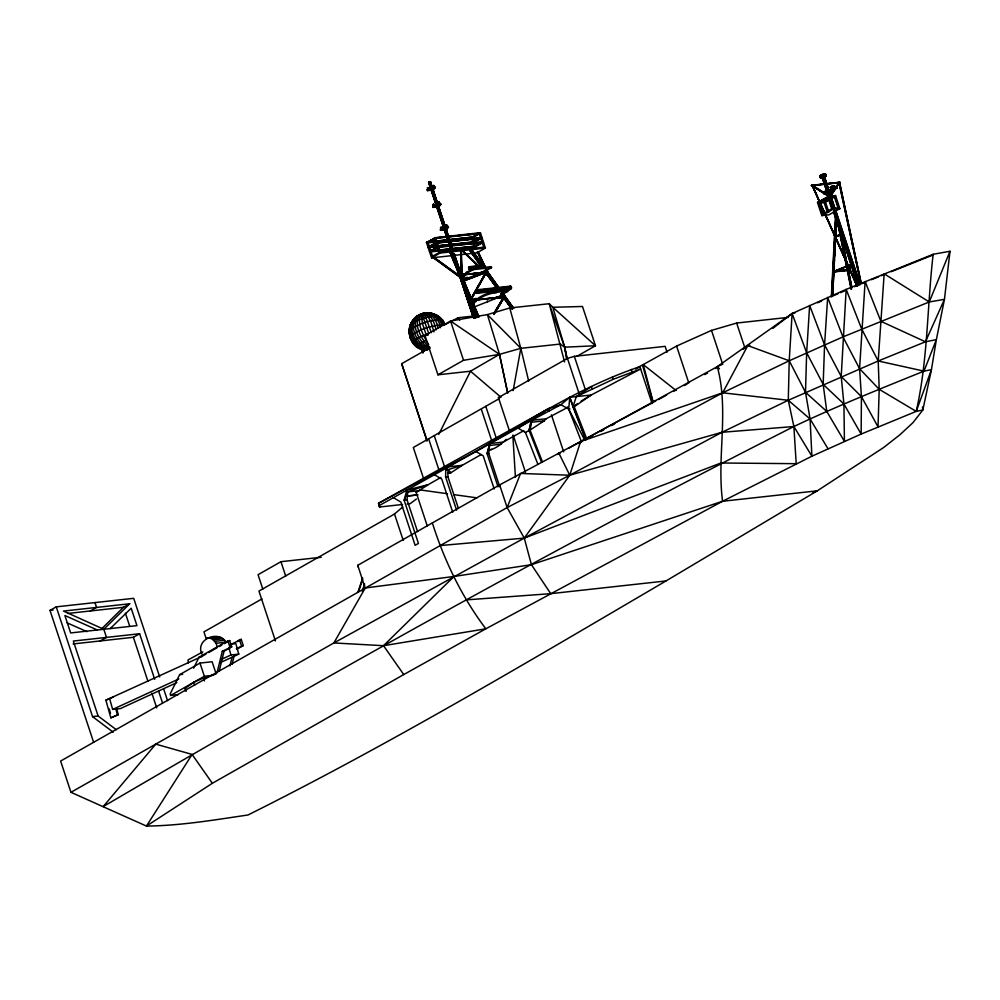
<?xml version="1.0" encoding="UTF-8"?>
<svg xmlns="http://www.w3.org/2000/svg" width="1000" height="1000" viewBox="0 0 1000 1000"><rect width="100%" height="100%" fill="white"/><g stroke="black" fill="none" stroke-linecap="round" stroke-linejoin="round"><path stroke-width="1.5" d="M469.1 301.613L468.45 302.025L468.55 301.262M458.4 508.413L447.9 476.7L448.013 469.65L462.287 465.3L481.25 454.525M722.837 364.075L717.3 366.637C729.212 410.613 716.712 456.488 722.562 501.262L485.825 628.812L403.75 674.562L212.35 783.288L146.45 826.075L70.95 792.312L60.613 761.05L507.137 507.575L569.763 475.213L722.663 392.812L789.225 360.763L842.95 336.9L929.262 301.962L944.45 299.35L950 251.262L933.162 254.275L846.175 289.413L792.113 313.512L717.3 366.637L568.425 448.375M456.575 510.112L445.6 476.95L445.75 469.9L448.263 466.85L462.287 465.3L451.037 472.7L448.55 473.1M470.812 301.012L468.975 301.462M470.487 300.587L468.713 301.6M839.05 182.925L839.7 182.087L830.1 197.2M835.375 239.188L834.325 256.25L836.575 218.975L832.688 295.012L834.375 259.35L833.512 274.862M836.3 220.575L835.537 236.088L836.3 220.575L835.525 234.537M831.363 296.488L835.475 217.35L836.675 217.425M831.7 296.45L835.75 217.338M832.85 277.95L831.975 295.012L833.138 277.925M833.012 274.85L833.812 259.337M833.962 256.238L834.837 239.175M835.075 234.525L835.875 219.013M832.087 296.462L836.137 217.362M832.412 294.938L836.388 217.375M832.475 295.025L833.35 277.962M468 273.888L460.4 274.45L460.525 275.188M485.812 272.188L460.562 275.113M812.087 185.075L811.637 185.875L812.062 185.05L829.087 195.837M833.112 271.812L847.875 270.188M839.85 182.525L811.438 185.562L839.8 182.675M847.613 270.287L851.787 265.325M833.3 274.862L836.587 218.988M478.225 251.812L489.062 275.138M486.3 271.275L488.3 275.512L488.738 274.887M483.95 270.7L488.537 275.212M417.562 531.613L407.075 499.888L407.725 491.9L406.8 490.112L428.013 484.762L440.85 477.475M499.712 486.65L488.75 453.488L489.725 443.575C537.875 414.675 586.325 384.637 639.888 366.688L635.775 368.85M542.45 461.838L530.125 430.325L531.725 420.325L548.587 408.6L560.887 404.712L569.775 397.287L591.2 395.025L640.638 368.988L613.112 379.338L576.275 396.662L572.95 406.85L585.837 439.8M933.162 254.275C927.087 306.637 927.975 359.862 916.225 411.388L861.137 434.075L811.888 456.2L722.562 501.262L531.425 564.688L454 576.462L365.262 587.975L333.875 642.95L70.95 792.312M432.463 257.175L432.875 256.55L462.225 277.938M585.875 439.613L569.775 397.287L568.713 409.1L581.587 442.05M847.35 270.038L851.413 265.025M461.9 278.425L432.45 256.988L461.725 278.538M412.575 342.587L416.925 338.425L428.675 333.438L422 313.863C405.238 318.363 404.925 345.625 422.638 349.712L417.013 347.05L412.575 342.587L414.825 343.612M427.788 313.425C418.888 311.537 408.562 322.25 409 331.8L410.275 338L409.075 331.163C417.9 323.65 431.075 319.137 442.638 320.188L444.975 324.513M433.562 314.462C430.763 310.963 423.462 313.975 419.525 314.8C413.05 325.475 421.737 338.55 428.363 347.163L429.688 346.6M442.425 322.062L442.987 320.675L438.537 316.225C433.088 312.462 426.4 312.75 420.3 314.475C417 324.8 423.55 335.938 428.688 344.712C426.337 345.662 418.425 348.7 424.312 351.05M432.812 256.663L462.238 277.887M485.138 268.175L477.65 251.562L488.9 274.925M468.475 267.562L469.4 269.025L470.575 267.288L468.787 267.188L472.688 267.1M478.45 292L477.7 289.738L475.325 291.1L476.062 293.363L478.45 292L511.425 288.375L511.25 286.6L510.037 286.163M468.6 268.738L484.588 266.625L484.087 265.113L482.825 265.637M409.35 332.287L409.988 325.562C412.337 319.025 417.925 314.75 424.538 313.163C431.912 314.762 434.5 323.438 436.125 329.888M466.613 295.525C467.625 295.988 469.988 304.688 468.612 302.113M513.162 390.613L520.825 348.325L509.762 307.975L487.4 314.6L450.55 321.025L424.963 335.538L437.938 374.8L470.5 371.213L499.487 354.363L520.825 348.325L560.3 344.062L564.663 347.188L595.475 345.75L582.487 306.488L552.825 307.275L549.237 303.712L509.762 307.975M481.163 266.438L470.312 251.225L471.287 250.25L472.1 249.988L482.938 265.262M541.4 461.95L529.075 430.438L530.775 422.325L544.125 420.863L546.225 418.738L567.875 407.3M469.338 300.175C469.312 301.925 474.5 296.712 478.55 299.125M468.525 301.6L470.913 301.025M217.013 672.875L222.3 651.287L231.737 646.875L229.7 640.6L227.9 640.8L199.013 657.212L193.637 668.175M219.175 671.237L224.112 651.087L231.737 646.875M229.95 665.85L232.062 657.212M232.113 664.212L234.225 655.575M406.8 490.112L404.15 500.213L418.45 543.462L415.15 545.325L400.838 502.075L393.375 497.638M402.55 504.475L379.625 507L379.312 505.538L517.975 428.05L525.438 432.475L529.075 430.438L531.725 420.325L560.887 404.712L568.713 409.1L584.85 440.325M466.337 295.712L468.525 302.075L466.538 295.562M795.125 312.762L792.113 313.512L806.65 352.762L823.162 384.363L843.925 404.012L861.137 434.075L861.425 396.625L859.587 368.688L865.125 281.5L880.863 321.3L925.45 341.788L944.45 299.35L936.363 339.637L925.45 341.788L878.213 361L788.288 400.262L722.663 392.812L580.6 441.525L499.637 484.9L432.362 522.925C444.312 560.75 461.938 597.062 485.825 628.812L383.512 645.7L333.875 642.95L524.263 538.1L569.763 475.213L580.6 441.525L655.688 401.012M450.262 253.1L452.325 252.438L450.325 253.312L476.325 316.15M357.825 592.513L362.675 577.863M358.812 591L362.688 579.263M362.2 591.225L364.625 583.888M363.188 589.7L364.637 585.3M470.575 300.863L468.7 301.8M830.525 196.038L839.712 182.262L811.45 185.312L830.375 196.85M772.725 328.45L792.113 313.512L789.225 360.763L788.288 400.262L793.875 426.525L811.888 456.2L810.088 418.988L805.5 392.3L806.65 352.762L809.638 305.45L824.575 344.8L841.213 376.488L861.425 396.625L878.037 426.863L879.2 389.325L878.213 361L861.712 329.062L846.175 289.413L841.213 376.488L843.925 404.012L844.425 441.375L826.787 411.475L823.162 384.363L824.575 344.8L827.663 297.413L842.95 336.9L859.587 368.688L879.2 389.325L916.225 411.388L931.438 369.663L936.363 339.637L923.988 371.125C880.3 388.825 836.475 406.287 793.875 426.525C559.45 545.325 329.9 673.688 103.2 806.6L155.787 744.125L192.113 754.438L212.35 783.288M950 251.262L929.262 301.962L884.163 273.825L878.213 361L923.988 371.125L931.438 369.663L922.825 410.012L912.962 422.663L900 434.688L883.5 447.625L817.288 490.825L666 580.95L550.725 593.663L531.425 564.688L524.263 538.1L507.137 507.575L520.575 473.45L569.763 475.213L721.988 432.287L788.288 400.262L810.088 418.988L827.987 448.762M428.612 182.413L430.625 181.688L428.55 182.387L451.6 251.9M432.837 185.812C436.7 186.05 431.25 189.025 433.875 185.487M438.95 202.3C440.475 206.625 437.65 201.812 439.45 202.25M447 225.175C445.763 224.85 447.225 227.812 447.463 226.912M831.637 186.9L830.337 187.275L831.637 186.9L832.362 189.013L831.375 189.45L830.55 187.087M831.95 186.325C835.188 185.775 829.5 185.775 832.7 188.55M832.65 188.512L833.962 188.1L833.25 185.95M835.612 187.913C832.375 185.575 835.1 184.737 835.487 188.038M834.425 188.375L835.487 187.862M822.337 177.7C815.8 178.188 824.25 171.788 825.425 174.5M824.188 175.2L824.75 176.887C828.8 174.675 820.625 175.95 820.35 177.825M416.2 492.475L428.013 484.762L407.725 491.9L404.15 500.213L407.075 499.888M215.525 672.013L212.113 661.75L199.975 663.088L179.625 674.688L170.162 693.988L170.65 695.45L178.225 694.613M410.875 325.2L412.825 321.25L417.5 317.162M438.775 434.387L470.5 371.213L500.887 397.175M722.663 392.812L747.788 345.588L749.862 345.35M470.487 299.413L486.025 271.875M470.725 299.462L486.65 272.262M470.887 299.538L473.475 294.988L470 302.087M471.175 299.725L473.55 295.038M486.262 271.988L473.4 295.1L486.175 271.938M473.55 295.188L486.425 272.075M493.638 313.9L503.825 296.7M491.8 298.688L504.087 296.85L493.75 313.988L504.175 296.887L494.075 314.075M494.988 312.925L504.45 297.075M504.087 296.85L497.113 308.412L504.175 296.887M192.113 754.438L146.45 826.075C180.588 825.7 214.325 819.95 248.025 814.975C390.925 743.662 528.263 661.663 666 580.95M461.5 279.175L462.125 279.513M468.612 301.863L466.8 295.487M438.363 317.812L438.837 316.637L433.6 314.075M830.2 195.637L839.6 182.138M830.263 195.837L839.388 182.037L839.388 182.9M830.45 196L839.525 182.025M461.987 277.925L466.438 272.337L472.925 268.637L473.263 269.65L491.562 267.625L491.225 266.625L468.975 269.062M462.312 278.925L466.763 273.337L473.263 269.65M470.425 306.8C477.537 293.938 493.913 290.688 507.413 290.413L507.75 291.413L494.25 299.088L474.012 307.075M507.75 291.413C494.237 291.688 477.875 294.938 470.763 307.8L472.65 307.6M488.975 276.675L484.513 272.337L479.1 274.462L484.525 272.4M461.562 280.738L461.925 281.5L460.825 276.962M435.337 187.55L433.612 189.95L427.438 190.625L427.125 189.675L435.025 186.6L435.337 187.55L427.438 190.625M437.6 206.863L432.975 207.375L432.663 206.425L440.562 203.35L440.875 204.3L439.15 206.7L438.837 205.738M446.737 229.638L448.462 227.237L448.15 226.287L440.25 229.363L440.562 230.312L446.737 229.638L446.425 228.688M824.137 175.863L822.438 176.05L858.45 284.938M715.763 368.6L717.3 366.637L719.45 368.862M495.55 291.212L509.675 289.675L511.425 288.375M847.438 270.2L851.65 265.062M847.487 270.238L851.7 265.1M462.463 250.575L479.438 266.475M468.888 301.762L469.575 301.35M489.387 449.9C496.112 448.725 501.463 443.862 506.35 439.35M434.4 206.012C433.55 207.062 432.55 204.163 433.825 204.312M101.875 628.587L123.462 607.312L129.713 603.763L63.425 611.075L103.812 629.288L106.487 637.388L100.237 640.95M103.812 629.288L129.713 603.763M454 576.462L383.512 645.7L403.75 674.562M110.237 628.587L131.188 608.225L136.95 625.638L70.662 632.938L64.9 615.525L97.375 630M489.137 276.5L484.6 272.225M577.537 403.65L572.95 406.85L569.775 397.287M275.438 640.913L258.95 591.075L394.5 514.012L402.8 506.9M743.213 349.325L747.788 345.588L789.225 360.763L805.5 392.3L826.787 411.475M484.85 271.962L488.35 275.413M839 182.862L860.775 283.288M857 286.175L812.412 185.738L857.175 286.125L852.913 276.188M416.4 499.025L410.188 503.638L407.137 503.975M423.425 478.088L413.312 447.488L499.038 398.762M427.362 187.85C428.475 186.737 429.275 190.138 427.975 189.6M438.375 202.562L438.963 204.262M440.5 227.537C442.6 226.513 440.65 229.838 441.425 229.213M185.287 690.85L185.287 688.288L193.663 682.35L203.425 677.987L215.975 674.025M468.275 301.712L469.25 301.038M413.288 321.463C412.512 318.062 420 314.925 422.863 313.587L425.9 317.613L431.337 332.612M576.275 396.662L591.375 386.538L592.137 388.837M529.05 430.712L544.125 420.863L541.325 422.125M581.163 401.1L591.2 395.025L574.212 406.712L586.538 438.225M546.225 418.738L531.725 420.325L517.975 428.05L548.587 408.6L378.587 503.225L379.625 507L378.587 503.225L475.763 451.4L548.587 408.6L549.35 410.9M635.737 368.738L676.575 346.062L711.513 330.4L736.663 323.05L788.325 317.362M432.975 185.725L433.6 187.5L434.338 187.225M432.912 204.6L433.512 206.337M440.375 251.962L431.863 256.475L432.575 256.4L427.875 242.213L426.562 242.638L435.5 237.675L480.337 232.688L485.412 248.075L477 252.862L431.6 257.863L426.463 242.512L435.688 237.775L440.375 251.962L484.45 247.113L483.825 247.463L479.137 233.275M435.4 237.625L426.637 243.025L444.025 241.05M427.275 242.95L435.662 238.188M436.4 242.425L428.013 247.188L437.05 242.362L436.4 242.425L437.113 242.812L436.362 242.638M428.188 247.7L436.562 242.938L482.05 237.875L473.675 242.638M428.825 247.625L436.012 243.55M429.438 251.5L437.825 246.737L483.312 241.675L474.45 246.488M430.087 251.425L437.275 247.35M437.987 247.25L429.613 252.013L475.1 246.95L483.475 242.188L437.825 246.737M431.6 257.863L440.025 253.075L485.412 248.075M480.337 232.688L471.95 237.45L426.463 242.512M471.475 238.038L480.387 232.85L479.75 232.925M472.863 242.2L481.438 237.4L481.025 238.238L438.062 242.975M473.025 242.712L481.413 237.95M473.188 242.688L473.6 241.85L429.1 246.75L473.775 242.362M474.288 246.513L482.663 241.75M474.45 247.025L482.863 241.713M463.462 279.825L485.062 271.312L491.562 267.625M445.175 324.6L458.025 317.762L474.175 315.975M426.962 441.087L401.675 363.7L429.6 347.825M93.6 742.225L50 610.4L56.25 606.85L133.7 598.325L159.7 676.938M824.05 193.875L833.637 188.425L837.125 188.05L836.9 187.338L833.4 187.725L823.812 193.175L824.05 193.875L827.537 193.5M90.325 610.975L96.575 607.413L94.975 602.587M828.737 192.812L837.125 188.05M817.5 202.55L828.425 196.35L835.537 195.562L839.862 208.625L828.938 214.825L821.812 215.613L817.5 202.55L824.625 201.762L835.537 195.562M828.625 196.325L828.138 197.375M827.925 197L817.837 202.362L818.888 202.925M818.062 203.012L828.838 196.975L835 196.3L824.788 202.1L828.1 212.113M818.538 203.113L828.775 197.3L827.938 197.4L831.725 208.837L832.55 208.75M825.1 214.25L822.325 214.562L823.037 214.163L819.25 202.712L825.55 202.025L835.425 196.4L835.212 195.75L823.863 201.85L827.425 212.6M509.513 431.112L498.425 397.587L567.45 358.375L574.35 356.35L665.138 346.35L667.062 352.175M828.85 212.037L825.2 201.375L818.213 202.15L822.212 214.25L831.725 208.837M821.812 215.613L832.738 209.4L839.862 208.625M576.7 356.413L595.475 345.75L552.825 307.275L564.663 347.188L566.912 357.75M829.688 197.2L834.312 196.7L838.1 208.137L838.787 207.75L833.25 208.35M73.112 643.938L133.375 637.288L139.625 633.737L154.7 679.3M321.188 557.263L280.95 561.7L258.05 574.712L262.838 589.175M261.962 598.913L203.938 631.875L206.325 639.075M208.4 637.938L211.887 638.688L216.188 643.275L225.875 642.212C218.85 629.462 194.713 639.412 201.962 654.087M358.225 567.137L357.775 565.3L432.362 522.925M203.45 655.525L206.075 654.025M208.7 652.537L216.575 648.062M219.2 646.575L221.825 645.075M224.45 643.587L229.7 640.6M230.225 644.75L241.225 639.338L243.263 645.6L236.9 649.125M237.288 641.575L241.225 639.338M170.65 695.45L204.375 676.287L213.475 675.288M437.938 374.8L463.537 360.288L499.487 354.363L507.525 392.125M557.612 454.45L560.312 452.938M236.363 648.612L243.263 645.6M578.737 443.562L581.475 442.062M589.688 437.562L592.438 436.062M600.65 431.562L603.4 430.075M611.613 425.575L614.362 424.075M704.8 374.588L707.537 373.1M202.8 651.875L188.012 659.963L188.363 662.925M658.413 399.538L666.612 395.112M673.438 391.438L676.162 389.963M684.362 385.538L687.087 384.062M524.263 538.1L721.988 432.287L793.875 426.525L796.2 463.688L720.925 463L524.263 538.1L439.862 545.6M523.837 430.675L503.137 442.1L489.725 443.575L487.075 453.675L498.038 486.838M420.688 314.837L416.875 316.988M427.45 187.812L428.175 189.562M434.162 187.312L433.738 185.487M438.512 202.475L439.137 204.237M437.488 204.062L438.438 203.863L437.488 204.25M440.575 227.5L441.3 229.25M428.913 348.875L424.5 349.363C414.075 344.05 405.9 330.5 413.5 319.562L417.65 315.8L423.713 313.363C430.462 316.625 431.887 325.387 433.963 331.9M428.363 347.163L424.5 349.363L423.888 350.85M116.675 708.8L118.325 714.675L110.812 717.825L105.875 700.175L113.387 697.025M202.65 656.125L105.875 700.175M109.7 698.888L112.638 709.425L178.837 678.962M221.088 659.525L230.95 654.987L238.775 654.125L235.837 643.6L230.613 644.175M176.812 682.638L120.475 708.562L112.638 709.425M220.475 662.55L238.775 654.125M110.812 717.825L118.325 714.675M817.588 302.775L821.612 300.975M831 296.788L837.875 293.812M840.625 292.625L844.75 290.837M425.988 340.462L419.038 343.925L416.725 346.625L423.7 350.588L427.825 349.65M854.513 286.7L858.737 284.938M861.55 283.75L865.763 281.988M433.088 204.513L433.713 206.3M847.588 266.125L851.012 264.575L847.513 265.9M477.65 251.562L485.475 268.012M461.962 279.65L461.262 279.538M871.438 279.675L878.538 276.812M881.375 275.663L885.625 273.938M835.062 236.525L842.05 233.75M835.088 236.713L842.138 233.85M835.138 236.825L842.113 234.175M835.212 236.975L842.188 234.275M833.487 271.488L852.1 264M833.625 271.613L852.188 264.175M833.587 271.712L852.2 264.45M891.363 271.65L932.925 255.037M432.975 207.375L440.875 204.3M440.562 230.312L448.462 227.237M812.962 492.512L817.288 490.825L722.562 501.262M463.137 278.825L467.238 277.25M462.788 280.712L485.887 271.837M462.938 281.15L486.05 272.25M463.013 281.337L486.125 272.45M839.613 182.35L811.425 185.475M427.9 348.7L425.2 348.837C415.562 342.863 407.512 329.963 414.288 318.975L418.175 315.475L425.3 313.025C433.075 313.038 441.7 315.825 444.613 324M428.988 348.338L426.087 348.3C417.362 341.562 409.65 329.4 415.288 318.363L418.812 315.138C428.4 309.1 439.4 317.362 440.35 327.7M422 314.175C430.238 310.113 439.3 316.625 441.675 324.688L444.475 324.913C441.463 315.212 430.325 310.75 421.138 314.15L422.45 323.562L426.025 334.35M433.713 187.475L433.175 185.637M441.325 227.262L442.038 228.888L441.1 229.288M833.375 271.988L847.65 270.413M216.375 637.275L218.088 636.875M433.537 204.35L434.175 206.15M916.225 411.388L922.825 410.012L922.463 407.013M427.85 349.45L423.738 350.238C418.288 346.737 411.987 343.638 409.988 336.812C418.288 328.988 430.613 326.238 441.675 324.688M466.65 296.038L460.2 276.337L466.475 296.025M428 349.212L424.012 349.825C414.913 345.312 406.9 335.712 410.4 324.925C417.887 319.237 427.587 316.325 436.912 315.775L440.725 319.662L443.275 324.712M439.175 202.25L439.875 203.825M494.775 297.875L504.1 296.525M494.787 298.025L504.062 296.675L469.25 300.575L504.025 296.762M491.725 298.725L504.137 297.2M491.775 298.95L504.2 297.288M472.05 300.938L474.95 300.538M472.062 301.1L474.988 300.775M472.075 301.188L475.025 300.963M470.7 301.637L475.025 301.05M470.725 301.788L475.05 301.262M427.125 189.675L430.213 189.338M432.663 206.425L435.75 206.088M434.812 237.95L479.475 233.562L434.988 238.463L434.85 237.75M829.312 196.562L834.85 195.95L838.85 208.062L838.1 208.137M835.425 196.4L834.463 195.825M427.875 242.213L427.175 242.288L431.962 256.75M447.1 240.712L472.125 237.963L480.513 233.2L434.363 238.2L439.062 252.4M436.938 242.3L481.438 237.4M481.238 237.438L481.887 237.362L473.5 242.125L430.062 246.912M437.9 242.463L481.025 238.238M820.088 202.95L824.712 202.438M430.225 247.425L440.975 246.238M444.038 245.9L450.175 245.225M453.25 244.887L459.387 244.213M462.45 243.875L468.587 243.2M437.788 246.938L482.45 242.55L437.95 247.45M433.025 251.05L474.925 246.438M483.825 247.463L484.462 247.387L479.7 232.763M822.212 214.25L823.037 214.163M469.637 266.7L484.087 265.113M468.787 267.188L484.462 265.438M470.575 267.288L484.6 265.738M478.3 266.475L481.112 266.175M470.637 267.587L484.663 266.038M470.562 268.163L484.588 266.625M460.112 274.525L466.388 273.837M481.087 272.15L485.662 271.725M473.925 273.225L476.887 272.9M481.262 272.262L485.788 271.925M460.613 274.875L485.812 272.1M461.65 275.05L485.725 272.4M477.062 289.8L510.675 286.112M475.788 290.525L511.25 286.6M478.475 290.675L511.45 287.05M478.562 291.125L511.538 287.5M475.5 292.875L510.962 288.95M476.062 293.363L493.188 291.488M496.312 297.137L503.812 296.35M469.275 300.312L481.675 298.962M496.438 297.2L503.963 296.512M469.35 300.812L503.975 297.013M833.1 271.337L847.8 269.725M833.05 271.575L847.887 269.95M833.062 271.65L847.925 270.025M424.963 335.538L428.062 335.2M422.3 348.625L423.25 352.762M569.963 408.963L568.713 409.1L567.15 407.125M529.075 430.438L530.125 430.325M501.213 444.2L489.4 445.5L487.075 453.675L488.75 453.488M488.925 449.825L491.875 449.5M445.75 469.9L448.013 469.65L451.037 472.7L448.088 473.025M445.6 476.95L447.9 476.7M407.725 491.9L419.513 490.6M406.575 496.062L417.287 494.875M407.225 496.112L418 494.925M50 610.4L53.1 610.062M67.725 613.462L123.462 607.312M139.625 633.737L73.338 641.05L98.125 716L116.337 729.737M206.688 638.337L219.85 636.987M211.887 638.688L221.575 637.625M213.525 639.8L223.2 638.737M214.975 641.35L224.662 640.288M222.3 651.287L224.112 651.087M199.013 657.212L200.825 657.013M179.625 674.688L182.662 674.35M56.25 606.85L92.55 716.612L98.125 716M498.425 397.587L500.6 397.362M461.188 250.5L461.575 278.2M509.05 289.725L509.675 289.675M465.913 599.913L550.725 593.663M411.075 338.363L413.675 343.425L417.663 347.337L419.925 347.512M488.438 275.575L486.325 271.062M430.238 348.062L427.15 347.738C419.438 340.2 412.262 328.8 416.488 317.725L428.837 313.688C434.05 316.6 437.038 322.312 438.175 328M419.75 489.862L447.55 493.75M453.738 494.613L476.9 497.85M470.325 251.287L472.1 249.988M67.125 622.85L86.888 631.663M418.638 347.5L422.163 349.25M434.862 315.138L437.475 316.5M475.763 451.4L483.225 455.838L494.2 489M434.312 474.675L441.775 479.1L452.738 512.263M811.675 185.312L829 196.175M811.637 185.387L828.9 196.312M811.575 185.588L828.787 196.412M507.713 393.212L499.487 354.363L450.55 321.025L463.537 360.288M92.55 716.612L113.188 732.188M676.012 390.45L643.25 364.588L653.162 401.887M484.725 272.1L488.137 275.325M462.312 250.7L479.087 266.85M462.212 250.812L478.938 267M486.488 270.163L499.2 288M502.738 292.887L513.638 308.2M471.812 249.988L482.887 265.375M486.262 270.2L499.137 288.1M502.512 292.925L513.587 308.3M471.65 250.05L482.675 265.625M486.1 270.262L498.738 287.938M502.35 292.987L513.375 308.562M471.475 250.138L482.312 265.3M485.925 270.35L498.562 288.025M502.175 293.075L513.013 308.225M471.287 250.25L482.125 265.4M485.737 270.45L498.375 288.137M501.987 293.188L512.825 308.337M471.1 250.375L481.938 265.525M485.55 270.575L498.188 288.25M501.8 293.312L512.638 308.463M470.913 250.512L481.75 265.663M485.363 270.712L498 288.387M501.613 293.438L512.45 308.6M470.75 250.65L481.575 265.8M485.188 270.85L497.837 288.538M501.45 293.587L512.275 308.738M470.6 250.787L481.425 265.95M485.037 271L497.688 288.675M501.287 293.725L512.125 308.875M470.475 250.925L481.3 266.075M484.913 271.125L497.562 288.812M512 309.012L501.175 293.863L511.125 308.125M470.375 251.05L481.325 266.462M484.825 271.25L497.413 289.025L484.75 271.438M501 294.163L510.962 308.1M458.025 317.762L459.738 320.35M442.912 321.312L444.237 323.875M558.763 452.925L569.763 475.213M486.312 269.975L488.787 275.525M486.7 271.45L488.7 275.562M477.438 251.725L484.062 265.95M477.388 252.013L483.787 265.837M857.387 286.038L812.35 185.763M812.513 185.7L857.45 286M452.188 252.262L478.925 316.825M452.062 252.213L478.8 317.087M451.7 252.188L478.488 316.45M451.5 252.225L478.088 316.488M452.325 254.625L454.1 258.913M455.288 261.762L457.05 266.05M458.237 268.9L460.012 273.188M467.7 291.75L468.875 294.613M471.238 300.325L473.013 304.613M451.287 252.275L477.875 316.537M451.062 252.35L477.663 316.625M450.863 252.45L477.463 316.725M450.675 252.575L477.275 316.837M450.525 252.7L476.987 317.1M450.312 252.963L476.55 316.275M525.438 432.475L537.762 464M567.2 359.137L564.663 347.188L549.237 303.712L564.587 361.95M467.038 295.512L469.225 301.625M199.975 663.088L204.375 676.287M834.45 185.763L835.163 187.913M834.175 185.85L834.762 188.038M833.713 186.05L834.425 188.2M833.6 186.15L834.3 188.325M833.125 185.9L833.75 188.275M832.8 185.95L833.637 188.425M832.525 186.025L833.1 188.225M832.15 186.188L832.862 188.325M832.062 186.238L832.775 188.388M831.2 186.863L831.9 189.013M830.925 186.938L831.637 189.088L830.788 186.988M830.462 187.15L831.1 189.462M825.612 174.025L826.175 175.987M825.425 173.95L825.975 175.637M825.113 173.925L825.975 176.188M824.688 173.95L825.25 175.637M824.188 174.025L824.75 175.712M823.625 174.15L834.85 208.238M835.9 210.987L860.263 284.6M824.013 175.625L834.725 208M835.7 210.938L860.025 284.513M823.637 175.675L834.35 208.038M835.325 210.987L859.65 284.55M823.012 174.312L823.575 176M824.613 179.088L833.863 207.05M835.325 211.462L837.75 218.812M838.725 221.762L855.763 273.263M823.162 175.787L833.875 208.15M834.85 211.1L859.175 284.662M822.387 174.5L822.95 176.2M847.237 249.988L850.65 260.275M821.787 174.725L827.3 191.238M834.112 211.838L835.575 216.25M837.038 220.675L858.45 285.413M821.938 176.337L832.638 208.7M833.612 211.65L858.075 285.45M821.213 174.963L832.738 209.4M833.512 211.788L857.862 285.413M820.713 175.2L821.275 176.9M820.3 175.438L820.85 177.125M819.987 175.662L820.85 177.925M819.788 175.85L820.537 177.9M736.663 323.05L744.987 348.212M711.513 330.4L722.275 362.95M676.575 346.062L688.812 383.062M639.837 366.575L652.075 403.575M631.287 369.438L632.05 371.725M612.362 377.038L613.112 379.338M574.35 356.35L585.438 389.875M567.45 358.375L579.025 393.35M551.425 414.862L563.663 451.85M480.062 233.238L471.312 237.525L475.087 249.062M495.125 290.1L496.062 292.913M493.575 290.275L494.513 293.087M484.738 270.312L485.062 271.312M493.913 298.087L494.25 299.088M476.325 248.637L471.938 237.35L475.7 248.713M489.113 292.425L489.45 293.425M478.175 273.05L478.512 274.05M487.362 300.825L487.688 301.825M466.438 272.337L466.763 273.337M475.613 300.1L475.95 301.1M464.188 274.6L464.513 275.6M473.375 302.362L473.7 303.363M446.863 225.175L447.388 226.962M433.525 185.525L434.062 187.362M439.062 202.275L439.6 204.112M446.65 225.212L447.188 227.05M433.3 185.588L433.938 187.4M446.425 225.275L447.062 227.087M438.725 202.375L439.363 204.188M446.3 225.325L446.95 227.125M446.1 225.413L446.725 227.188M445.962 225.5L446.55 227.2M430.425 181.6L453.512 251.3M454.375 254.05L460.35 271.988L454.237 254.062M461.337 274.762L462.312 277.913M463.288 280.675L465.8 288.188M466.6 291.012L475.513 317.825M430.275 181.612L453.4 251.375M466.463 291.025L475.4 317.9M430.1 181.637L453.25 251.45M454.05 254.088L460.1 272.15M466.275 291.05L475.262 317.987M429.9 181.688L453.075 251.537M453.85 254.125L459.925 272.238M466.075 291.087L474.875 317.7M429.688 181.737L452.875 251.625M453.638 254.188L458.75 269.363M465.863 291.15L474.663 317.762M429.462 181.812L452.45 251.3M453.425 254.25L457.337 266.087M461.25 277.913L464.675 288.263M465.65 291.212L474.45 317.825M513.225 435.238L525.462 472.238M429.25 181.887L452.225 251.375M453.7 255.812L457.125 266.163M461.037 277.987L474.237 317.9M429.05 181.975L452.038 251.462M453.5 255.888L455.938 263.288M460.838 278.075L474.038 317.987M428.875 182.05L451.85 251.537M453.325 255.975L473.862 318.075M428.725 182.138L451.712 251.9M455.125 261.975L473.6 318.238M454.95 262.125L473.113 316.95M428.2 187.575L428.812 189.312M428 187.613L428.638 189.4M441.125 227.3L441.763 228.875M428.413 189.488L427.887 187.638L428.288 189.525M433.425 204.387L433.95 206.238L433.3 204.425M438.363 246.612L429.95 251.388M434.988 237.85L440.025 253.075M485.763 406.325L496.362 438.387M481.4 409.462L491.512 440.062M499.637 484.9L507.137 507.575M423.237 351.45L422.35 348.787L422.762 351.725M421.25 348.413L422.713 352.825M434.412 436.112L445.025 468.188M428.612 438.738L439.212 470.8M401.675 363.7L427.088 440.525M416.087 492.15L427.238 525.862M394.5 514.012L403.225 540.4M357.775 565.3L365.25 588.4M280.95 561.7L285.725 576.163M203.425 677.987L204.387 680.913M193.663 682.35L194.625 685.263M185.287 688.288L186.262 691.213M163.625 688.8L167.55 700.662M158.588 691.062L162.475 702.812M125.412 613.225L129.738 626.287M133.375 637.288L147.975 681.425M151.862 693.188L156.725 707.9M239.412 639.538L241.45 645.8M227.9 640.8L229.925 647.075M463.225 283.625L467.1 295.8M461.087 277.65L466.912 295.963L460.9 277.688M378.587 503.225L379.312 505.538M499.487 354.363L487.4 314.6L520.825 348.325L528.688 381.112M642.5 365.012L652.862 402.062M228.837 647.475L230.95 654.987M115.775 708.9L117.425 714.775M109.237 708.9L110.475 713.312M472.875 306.55L475.8 318.125M475.337 317.25L471.15 300.775L475.163 317.312M470.7 300.85L475.075 317.325M474.825 317.3L470.525 300.75L473.188 311.262M473.25 307.962L474.012 310.963M216.188 643.275L217.25 647.525M461.325 277.587L462.225 281.288M460.925 276.95L462.013 281.475M460.662 277.038L461.737 281.512M460.188 276.112L461.5 281.375M861.213 283.212L839.562 182.525L861.1 283.263M839.188 182.763L860.863 283.3M838.175 220.25L837.55 217.2L838.725 223.263M840.037 229.412L851.862 287.4M839.95 229.462L851.775 287.462M839.775 229.537L851.6 287.525M839.225 228.075L851.575 288.925M837.325 220.312L851.413 289.163M837.1 220.375L851.075 289.2M564.663 347.188L566.675 359.45M512.837 435.3L515.425 477.125M461.325 250.588L462.05 278.05M461.112 250.475L461.838 278.175M460.925 250.45L461.662 278.212M460.662 250.512L461.125 274.95M431.775 187.438L432.887 187.113L431.775 187.438M444.9 227.125L446.025 226.8L444.9 227.125M832 187.05L833.3 186.675L832 187.05M503.413 298.275L497.262 308.612L503.475 298.325M826.862 190.15L824.688 191.388L825.138 192.738L827.312 191.5L826.862 190.15M485.95 272L462.837 280.887L485.988 272.087M472.05 237.175L427.562 242.075L472.05 237.175M475.025 246.163L430.525 251.062L475.025 246.163"/></g></svg>
